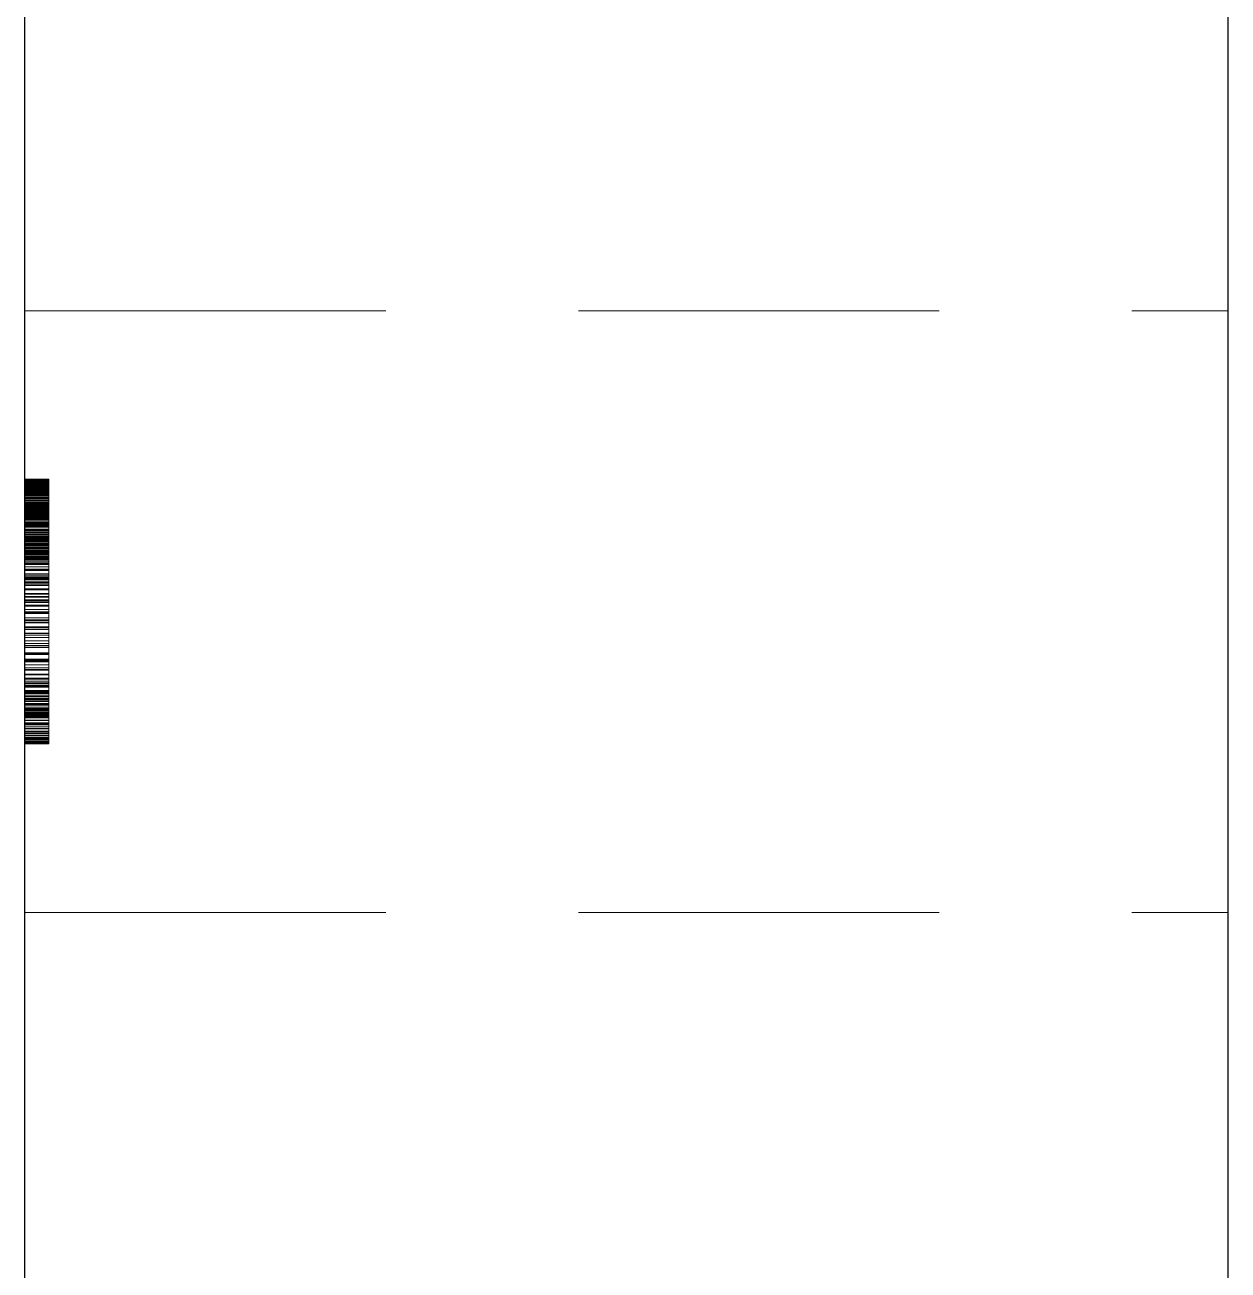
# Paper-space layout '01_三视图' of a CAD drawing. Header units: millimetres. Extents: x 8 to 451, y 8 to 289.
# Drawn here: x 53.92 to 58.93, y 230.73 to 235.9 of the extents above; entities that cross this region are included whole.
import ezdxf

# ---------------------------------------------------------------- set-up
doc = ezdxf.new("R2010")
doc.units = ezdxf.units.MM
doc.linetypes.add('WP_HIDDEN', pattern=[2.3, 1.5, -0.8])
doc.layers.add('HIDDEN', color=7, linetype='WP_HIDDEN', lineweight=13)
doc.layers.add('VISIBLE', color=7, linetype='CONTINUOUS', lineweight=25)

psp = doc.layouts.new('01_三视图')

# ---------------------------------------------------------------- linework, layer by layer
at = {"layer": 'HIDDEN'}
for points in [[(53.925, 232.2127), (53.925, 232.244), (53.925, 232.3365), (53.925, 232.4854), (53.925, 232.6833), (53.925, 232.9203), (53.925, 233.1845), (53.925, 233.4627), (53.925, 233.7408), (53.925, 234.005), (53.925, 234.2421), (53.925, 234.44), (53.925, 234.5889), (53.925, 234.6813), (53.925, 234.7127)], [(53.925, 234.7127), (58.925, 234.7127)], [(58.925, 232.2127), (58.925, 232.244), (58.925, 232.3365), (58.925, 232.4854), (58.925, 232.6833), (58.925, 232.9203), (58.925, 233.1845), (58.925, 233.4627), (58.925, 233.7408), (58.925, 234.005), (58.925, 234.2421), (58.925, 234.44), (58.925, 234.5889), (58.925, 234.6813), (58.925, 234.7127)], [(53.925, 234.0127), (53.925, 234.0117)], [(53.925, 234.0121), (53.925, 234.0127)], [(53.925, 234.0127), (53.925, 234.0124)], [(53.925, 234.0124), (53.925, 234.0127)], [(53.925, 234.0127), (54.025, 234.0127)], [(53.925, 234.0124), (53.925, 234.0114)], [(53.925, 234.0113), (53.925, 234.0124)], [(53.925, 234.0124), (54.025, 234.0124)], [(53.925, 234.0124), (54.025, 234.0124)], [(53.925, 234.0105), (53.925, 234.0121)], [(53.925, 234.0121), (54.025, 234.0121)], [(53.925, 234.0117), (53.925, 234.0087)], [(53.925, 234.0117), (54.025, 234.0117)], [(53.925, 234.0114), (53.925, 234.0099)], [(53.925, 234.0114), (54.025, 234.0114)], [(53.925, 234.0097), (53.925, 234.0113)], [(53.925, 234.0113), (54.025, 234.0113)], [(53.925, 234.0078), (53.925, 234.0105)], [(53.925, 234.0105), (54.025, 234.0105)], [(53.925, 234.0099), (53.925, 234.0077)], [(53.925, 234.0099), (54.025, 234.0099)], [(53.925, 234.0073), (53.925, 234.0097)], [(53.925, 234.0097), (54.025, 234.0097)], [(53.925, 234.0087), (53.925, 234.0038)], [(53.925, 234.0087), (54.025, 234.0087)], [(53.925, 234.0083), (53.925, 232.9311)], [(53.925, 233.1625), (53.925, 234.0083)], [(53.925, 234.0083), (54.025, 234.0083)], [(53.925, 234.004), (53.925, 234.0078)], [(53.925, 234.0078), (54.025, 234.0078)], [(53.925, 234.0077), (53.925, 234.0049)], [(53.925, 234.0077), (54.025, 234.0077)], [(53.925, 234.0043), (53.925, 234.0073)], [(53.925, 234.0073), (54.025, 234.0073)], [(53.925, 234.0049), (53.925, 234.0015)], [(53.925, 234.0049), (54.025, 234.0049)], [(53.925, 234.0006), (53.925, 234.0043)], [(53.925, 234.0043), (54.025, 234.0043)], [(53.925, 233.9991), (53.925, 234.004)], [(53.925, 234.004), (54.025, 234.004)], [(53.925, 234.0038), (53.925, 233.9969)], [(53.925, 234.0038), (54.025, 234.0038)], [(53.925, 234.0015), (53.925, 233.9974)], [(53.925, 234.0015), (54.025, 234.0015)], [(53.925, 233.9962), (53.925, 234.0006)], [(53.925, 234.0006), (54.025, 234.0006)], [(53.925, 233.9931), (53.925, 233.9991)], [(53.925, 233.9991), (54.025, 233.9991)], [(53.925, 233.9974), (53.925, 233.9928)], [(53.925, 233.9974), (54.025, 233.9974)], [(53.925, 233.9969), (53.925, 233.988)], [(53.925, 233.9969), (54.025, 233.9969)], [(53.925, 233.9912), (53.925, 233.9962)], [(53.925, 233.9962), (54.025, 233.9962)], [(54.025, 234.0127), (54.025, 234.0117)], [(54.025, 234.0121), (54.025, 234.0127)], [(54.025, 234.0124), (54.025, 234.0127)], [(54.025, 234.0127), (54.025, 234.0124)], [(54.025, 234.0113), (54.025, 234.0124)], [(54.025, 234.0124), (54.025, 234.0114)], [(54.025, 234.0105), (54.025, 234.0121)], [(54.025, 234.0117), (54.025, 234.0087)], [(54.025, 234.0114), (54.025, 234.0099)], [(54.025, 234.0097), (54.025, 234.0113)], [(54.025, 234.0078), (54.025, 234.0105)], [(54.025, 234.0099), (54.025, 234.0077)], [(54.025, 234.0073), (54.025, 234.0097)], [(54.025, 234.0087), (54.025, 234.0038)], [(54.025, 234.0083), (54.025, 232.9311)], [(54.025, 233.1625), (54.025, 234.0083)], [(54.025, 234.004), (54.025, 234.0078)], [(54.025, 234.0077), (54.025, 234.0049)], [(54.025, 234.0043), (54.025, 234.0073)], [(54.025, 234.0049), (54.025, 234.0015)], [(54.025, 234.0006), (54.025, 234.0043)], [(54.025, 233.9991), (54.025, 234.004)], [(54.025, 234.0038), (54.025, 233.9969)], [(54.025, 234.0015), (54.025, 233.9974)], [(54.025, 233.9962), (54.025, 234.0006)], [(54.025, 233.9931), (54.025, 233.9991)], [(54.025, 233.9974), (54.025, 233.9928)], [(54.025, 233.9969), (54.025, 233.988)], [(54.025, 233.9912), (54.025, 233.9962)], [(53.925, 233.986), (53.925, 233.9931)], [(53.925, 233.9931), (54.025, 233.9931)], [(53.925, 233.9928), (53.925, 233.9875)], [(53.925, 233.9928), (54.025, 233.9928)], [(53.925, 233.9855), (53.925, 233.9912)], [(53.925, 233.9912), (54.025, 233.9912)], [(53.925, 233.988), (53.925, 233.9771)], [(53.925, 233.988), (54.025, 233.988)], [(53.925, 233.9875), (53.925, 233.9815)], [(53.925, 233.9875), (54.025, 233.9875)], [(53.925, 233.9778), (53.925, 233.986)], [(53.925, 233.986), (54.025, 233.986)], [(53.925, 233.9791), (53.925, 233.9855)], [(53.925, 233.9855), (54.025, 233.9855)], [(53.925, 233.9815), (53.925, 233.975)], [(53.925, 233.9815), (54.025, 233.9815)], [(53.925, 233.9721), (53.925, 233.9791)], [(53.925, 233.9791), (54.025, 233.9791)], [(53.925, 233.9686), (53.925, 233.9778)], [(53.925, 233.9778), (54.025, 233.9778)], [(53.925, 233.9771), (53.925, 233.9643)], [(53.925, 233.9771), (54.025, 233.9771)], [(53.925, 233.975), (53.925, 233.9678)], [(53.925, 233.975), (54.025, 233.975)], [(53.925, 233.9643), (53.925, 233.9721)], [(53.925, 233.9721), (54.025, 233.9721)], [(53.925, 233.9584), (53.925, 233.9686)], [(53.925, 233.9686), (54.025, 233.9686)], [(53.925, 233.9678), (53.925, 233.9601)], [(53.925, 233.9678), (54.025, 233.9678)], [(53.925, 233.9643), (53.925, 233.9495)], [(53.925, 233.9559), (53.925, 233.9643)], [(53.925, 233.9643), (54.025, 233.9643)], [(53.925, 233.9643), (54.025, 233.9643)], [(53.925, 233.9601), (53.925, 233.9516)], [(53.925, 233.9601), (54.025, 233.9601)], [(53.925, 233.9473), (53.925, 233.9584)], [(53.925, 233.9584), (54.025, 233.9584)], [(53.925, 233.9469), (53.925, 233.9559)], [(53.925, 233.9559), (54.025, 233.9559)], [(53.925, 233.9516), (53.925, 233.9426)], [(53.925, 233.9516), (54.025, 233.9516)], [(53.925, 233.9495), (53.925, 233.9329)], [(53.925, 233.9495), (54.025, 233.9495)], [(53.925, 233.9352), (53.925, 233.9473)], [(53.925, 233.9473), (54.025, 233.9473)], [(53.925, 233.9371), (53.925, 233.9469)], [(53.925, 233.9469), (54.025, 233.9469)], [(53.925, 233.9426), (53.925, 233.933)], [(53.925, 233.9426), (54.025, 233.9426)], [(54.025, 233.986), (54.025, 233.9931)], [(54.025, 233.9928), (54.025, 233.9875)], [(54.025, 233.9855), (54.025, 233.9912)], [(54.025, 233.988), (54.025, 233.9771)], [(54.025, 233.9875), (54.025, 233.9815)], [(54.025, 233.9778), (54.025, 233.986)], [(54.025, 233.9791), (54.025, 233.9855)], [(54.025, 233.9815), (54.025, 233.975)], [(54.025, 233.9721), (54.025, 233.9791)], [(54.025, 233.9686), (54.025, 233.9778)], [(54.025, 233.9771), (54.025, 233.9643)], [(54.025, 233.975), (54.025, 233.9678)], [(54.025, 233.9643), (54.025, 233.9721)], [(54.025, 233.9584), (54.025, 233.9686)], [(54.025, 233.9678), (54.025, 233.9601)], [(54.025, 233.9643), (54.025, 233.9495)], [(54.025, 233.9559), (54.025, 233.9643)], [(54.025, 233.9601), (54.025, 233.9516)], [(54.025, 233.9473), (54.025, 233.9584)], [(54.025, 233.9469), (54.025, 233.9559)], [(54.025, 233.9516), (54.025, 233.9426)], [(54.025, 233.9495), (54.025, 233.9329)], [(54.025, 233.9352), (54.025, 233.9473)], [(54.025, 233.9371), (54.025, 233.9469)], [(54.025, 233.9426), (54.025, 233.933)], [(53.925, 233.9267), (53.925, 233.9371)], [(53.925, 233.9371), (54.025, 233.9371)], [(53.925, 233.9221), (53.925, 233.9352)], [(53.925, 233.9352), (54.025, 233.9352)], [(53.925, 233.933), (53.925, 233.9227)], [(53.925, 233.933), (54.025, 233.933)], [(53.925, 233.9329), (53.925, 233.9146)], [(53.925, 233.9329), (54.025, 233.9329)], [(53.925, 233.9158), (53.925, 233.9267)], [(53.925, 233.9267), (54.025, 233.9267)], [(53.925, 233.9227), (53.925, 233.9119)], [(53.925, 233.9227), (54.025, 233.9227)], [(53.925, 233.9081), (53.925, 233.9221)], [(53.925, 233.9221), (54.025, 233.9221)], [(53.925, 233.9046), (53.925, 233.9158)], [(53.925, 233.9158), (54.025, 233.9158)], [(53.925, 233.9146), (53.925, 233.8946)], [(53.925, 233.9146), (54.025, 233.9146)], [(53.925, 233.9119), (53.925, 233.9005)], [(53.925, 233.9119), (54.025, 233.9119)], [(53.925, 233.8931), (53.925, 233.9081)], [(53.925, 233.9081), (54.025, 233.9081)], [(53.925, 233.893), (53.925, 233.9046)], [(53.925, 233.9046), (54.025, 233.9046)], [(53.925, 233.9032), (53.925, 233.9024)], [(53.925, 233.9023), (53.925, 233.9032)], [(53.925, 233.9032), (54.025, 233.9032)], [(53.925, 233.9029), (53.925, 233.9032)], [(53.925, 233.9032), (53.925, 233.9029)], [(53.925, 233.902), (53.925, 233.9029)], [(53.925, 233.9029), (54.025, 233.9029)], [(53.925, 233.9029), (54.025, 233.9029)], [(53.925, 233.9029), (53.925, 233.9018)], [(53.925, 233.9024), (53.925, 233.8998)], [(53.925, 233.9024), (54.025, 233.9024)], [(53.925, 233.8996), (53.925, 233.9023)], [(53.925, 233.9023), (54.025, 233.9023)], [(53.925, 233.9005), (53.925, 233.902)], [(53.925, 233.902), (54.025, 233.902)], [(53.925, 233.9018), (54.025, 233.9018)], [(53.925, 233.9018), (53.925, 233.9001)], [(53.925, 233.9005), (53.925, 233.8886)], [(53.925, 233.9005), (54.025, 233.9005)], [(53.925, 233.8984), (53.925, 233.9005)], [(53.925, 233.9005), (54.025, 233.9005)], [(53.925, 233.9001), (54.025, 233.9001)], [(53.925, 233.9001), (53.925, 233.8977)], [(53.925, 233.8998), (53.925, 233.8956)], [(53.925, 233.8998), (54.025, 233.8998)], [(53.925, 233.8951), (53.925, 233.8996)], [(53.925, 233.8996), (54.025, 233.8996)], [(53.925, 233.8957), (53.925, 233.8984)], [(53.925, 233.8984), (54.025, 233.8984)], [(53.925, 233.8977), (54.025, 233.8977)], [(53.925, 233.8977), (53.925, 233.8947)], [(53.925, 233.8924), (53.925, 233.8957)], [(53.925, 233.8957), (54.025, 233.8957)], [(53.925, 233.8956), (53.925, 233.8897)], [(53.925, 233.8956), (54.025, 233.8956)], [(53.925, 233.8889), (53.925, 233.8951)], [(53.925, 233.8951), (54.025, 233.8951)], [(53.925, 233.8947), (54.025, 233.8947)], [(53.925, 233.8947), (53.925, 233.8909)], [(53.925, 233.8946), (53.925, 233.873)], [(53.925, 233.8946), (54.025, 233.8946)], [(53.925, 233.8771), (53.925, 233.8931)], [(53.925, 233.8931), (54.025, 233.8931)], [(53.925, 233.8812), (53.925, 233.893)], [(53.925, 233.893), (54.025, 233.893)], [(53.925, 233.8884), (53.925, 233.8924)], [(53.925, 233.8924), (54.025, 233.8924)], [(53.925, 233.8909), (54.025, 233.8909)], [(53.925, 233.8909), (53.925, 233.8865)], [(54.025, 233.9267), (54.025, 233.9371)], [(54.025, 233.9221), (54.025, 233.9352)], [(54.025, 233.933), (54.025, 233.9227)], [(54.025, 233.9329), (54.025, 233.9146)], [(54.025, 233.9158), (54.025, 233.9267)], [(54.025, 233.9227), (54.025, 233.9119)], [(54.025, 233.9081), (54.025, 233.9221)], [(54.025, 233.9046), (54.025, 233.9158)], [(54.025, 233.9146), (54.025, 233.8946)], [(54.025, 233.9119), (54.025, 233.9005)], [(54.025, 233.8931), (54.025, 233.9081)], [(54.025, 233.893), (54.025, 233.9046)], [(54.025, 233.9032), (54.025, 233.9024)], [(54.025, 233.9023), (54.025, 233.9032)], [(54.025, 233.9029), (54.025, 233.9032)], [(54.025, 233.9032), (54.025, 233.9029)], [(54.025, 233.902), (54.025, 233.9029)], [(54.025, 233.9029), (54.025, 233.9018)], [(54.025, 233.9024), (54.025, 233.8998)], [(54.025, 233.8996), (54.025, 233.9023)], [(54.025, 233.9005), (54.025, 233.902)], [(54.025, 233.9018), (54.025, 233.9001)], [(54.025, 233.9005), (54.025, 233.8886)], [(54.025, 233.8984), (54.025, 233.9005)], [(54.025, 233.9001), (54.025, 233.8977)], [(54.025, 233.8998), (54.025, 233.8956)], [(54.025, 233.8951), (54.025, 233.8996)], [(54.025, 233.8957), (54.025, 233.8984)], [(54.025, 233.8977), (54.025, 233.8947)], [(54.025, 233.8924), (54.025, 233.8957)], [(54.025, 233.8956), (54.025, 233.8897)], [(54.025, 233.8889), (54.025, 233.8951)], [(54.025, 233.8947), (54.025, 233.8909)], [(54.025, 233.8946), (54.025, 233.873)], [(54.025, 233.8771), (54.025, 233.8931)], [(54.025, 233.8812), (54.025, 233.893)], [(54.025, 233.8884), (54.025, 233.8924)], [(54.025, 233.8909), (54.025, 233.8865)], [(53.925, 233.8897), (53.925, 233.8821)], [(53.925, 233.8897), (54.025, 233.8897)], [(53.925, 233.8808), (53.925, 233.8889)], [(53.925, 233.8889), (54.025, 233.8889)], [(53.925, 233.8886), (53.925, 233.8761)], [(53.925, 233.8886), (54.025, 233.8886)], [(53.925, 233.8839), (53.925, 233.8884)], [(53.925, 233.8884), (54.025, 233.8884)], [(53.925, 233.8865), (54.025, 233.8865)], [(53.925, 233.8865), (53.925, 233.8813)], [(53.925, 233.8788), (53.925, 233.8839)], [(53.925, 233.8839), (54.025, 233.8839)], [(53.925, 233.8821), (53.925, 233.8728)], [(53.925, 233.8821), (54.025, 233.8821)], [(53.925, 233.8813), (54.025, 233.8813)], [(53.925, 233.8813), (53.925, 233.8755)], [(53.925, 233.869), (53.925, 233.8812)], [(53.925, 233.8812), (54.025, 233.8812)], [(53.925, 233.871), (53.925, 233.8808)], [(53.925, 233.8808), (54.025, 233.8808)], [(53.925, 233.8731), (53.925, 233.8788)], [(53.925, 233.8788), (54.025, 233.8788)], [(53.925, 233.8602), (53.925, 233.8771)], [(53.925, 233.8771), (54.025, 233.8771)], [(53.925, 233.8761), (53.925, 233.863)], [(53.925, 233.8761), (54.025, 233.8761)], [(53.925, 233.8755), (54.025, 233.8755)], [(53.925, 233.8755), (53.925, 233.869)], [(53.925, 233.8667), (53.925, 233.8731)], [(53.925, 233.8731), (54.025, 233.8731)], [(53.925, 233.873), (53.925, 233.8497)], [(53.925, 233.873), (54.025, 233.873)], [(53.925, 233.8728), (53.925, 233.8619)], [(53.925, 233.8728), (54.025, 233.8728)], [(53.925, 233.8593), (53.925, 233.871)], [(53.925, 233.871), (54.025, 233.871)], [(53.925, 233.8565), (53.925, 233.869)], [(53.925, 233.869), (54.025, 233.869)], [(53.925, 233.869), (54.025, 233.869)], [(53.925, 233.869), (53.925, 233.8619)], [(53.925, 233.8598), (53.925, 233.8667)], [(53.925, 233.8667), (54.025, 233.8667)], [(53.925, 233.863), (53.925, 233.8493)], [(53.925, 233.863), (54.025, 233.863)], [(53.925, 233.8619), (53.925, 233.8492)], [(53.925, 233.8619), (54.025, 233.8619)], [(53.925, 233.8619), (54.025, 233.8619)], [(53.925, 233.8619), (53.925, 233.854)], [(53.925, 233.8424), (53.925, 233.8602)], [(53.925, 233.8602), (54.025, 233.8602)], [(53.925, 233.8523), (53.925, 233.8598)], [(53.925, 233.8598), (54.025, 233.8598)], [(53.925, 233.8459), (53.925, 233.8593)], [(53.925, 233.8593), (54.025, 233.8593)], [(53.925, 233.8436), (53.925, 233.8565)], [(53.925, 233.8565), (54.025, 233.8565)], [(53.925, 233.854), (54.025, 233.854)], [(53.925, 233.854), (53.925, 233.8455)], [(53.925, 233.8441), (53.925, 233.8523)], [(53.925, 233.8523), (54.025, 233.8523)], [(53.925, 233.8497), (53.925, 233.8247)], [(53.925, 233.8497), (54.025, 233.8497)], [(53.925, 233.8493), (53.925, 233.8351)], [(53.925, 233.8493), (54.025, 233.8493)], [(53.925, 233.8492), (53.925, 233.8353)], [(53.925, 233.8492), (54.025, 233.8492)], [(53.925, 233.8309), (53.925, 233.8459)], [(53.925, 233.8459), (54.025, 233.8459)], [(53.925, 233.8455), (54.025, 233.8455)], [(53.925, 233.8455), (53.925, 233.8363)], [(53.925, 233.826), (53.925, 233.8441)], [(53.925, 233.8441), (54.025, 233.8441)], [(53.925, 233.8305), (53.925, 233.8436)], [(53.925, 233.8436), (54.025, 233.8436)], [(53.925, 233.8238), (53.925, 233.8424)], [(53.925, 233.8424), (54.025, 233.8424)], [(54.025, 233.8897), (54.025, 233.8821)], [(54.025, 233.8808), (54.025, 233.8889)], [(54.025, 233.8886), (54.025, 233.8761)], [(54.025, 233.8839), (54.025, 233.8884)], [(54.025, 233.8865), (54.025, 233.8813)], [(54.025, 233.8788), (54.025, 233.8839)], [(54.025, 233.8821), (54.025, 233.8728)], [(54.025, 233.8813), (54.025, 233.8755)], [(54.025, 233.869), (54.025, 233.8812)], [(54.025, 233.871), (54.025, 233.8808)], [(54.025, 233.8731), (54.025, 233.8788)], [(54.025, 233.8602), (54.025, 233.8771)], [(54.025, 233.8761), (54.025, 233.863)], [(54.025, 233.8755), (54.025, 233.869)], [(54.025, 233.8667), (54.025, 233.8731)], [(54.025, 233.873), (54.025, 233.8497)], [(54.025, 233.8728), (54.025, 233.8619)], [(54.025, 233.8593), (54.025, 233.871)], [(54.025, 233.8565), (54.025, 233.869)], [(54.025, 233.869), (54.025, 233.8619)], [(54.025, 233.8598), (54.025, 233.8667)], [(54.025, 233.863), (54.025, 233.8493)], [(54.025, 233.8619), (54.025, 233.8492)], [(54.025, 233.8619), (54.025, 233.854)], [(54.025, 233.8424), (54.025, 233.8602)], [(54.025, 233.8523), (54.025, 233.8598)], [(54.025, 233.8459), (54.025, 233.8593)], [(54.025, 233.8436), (54.025, 233.8565)], [(54.025, 233.854), (54.025, 233.8455)], [(54.025, 233.8441), (54.025, 233.8523)], [(54.025, 233.8497), (54.025, 233.8247)], [(54.025, 233.8493), (54.025, 233.8351)], [(54.025, 233.8492), (54.025, 233.8353)], [(54.025, 233.8309), (54.025, 233.8459)], [(54.025, 233.8455), (54.025, 233.8363)], [(54.025, 233.826), (54.025, 233.8441)], [(54.025, 233.8305), (54.025, 233.8436)], [(54.025, 233.8238), (54.025, 233.8424)], [(53.925, 233.8363), (54.025, 233.8363)], [(53.925, 233.8363), (53.925, 233.8264)], [(53.925, 233.8353), (53.925, 233.8207)], [(53.925, 233.8353), (54.025, 233.8353)], [(53.925, 233.8351), (53.925, 233.8204)], [(53.925, 233.8351), (54.025, 233.8351)], [(53.925, 233.8145), (53.925, 233.8309)], [(53.925, 233.8309), (54.025, 233.8309)], [(53.925, 233.817), (53.925, 233.8305)], [(53.925, 233.8305), (54.025, 233.8305)], [(53.925, 233.8264), (54.025, 233.8264)], [(53.925, 233.8264), (53.925, 233.8158)], [(53.925, 233.8131), (53.925, 233.826)], [(53.925, 233.826), (54.025, 233.826)], [(53.925, 233.8247), (53.925, 233.7981)], [(53.925, 233.8247), (54.025, 233.8247)], [(53.925, 233.8042), (53.925, 233.8238)], [(53.925, 233.8238), (54.025, 233.8238)], [(53.925, 233.8207), (53.925, 233.8052)], [(53.925, 233.8207), (54.025, 233.8207)], [(53.925, 233.8204), (53.925, 233.805)], [(53.925, 233.8204), (54.025, 233.8204)], [(53.925, 233.8032), (53.925, 233.817)], [(53.925, 233.817), (54.025, 233.817)], [(53.925, 233.8158), (54.025, 233.8158)], [(53.925, 233.8158), (53.925, 233.8041)], [(53.925, 233.7967), (53.925, 233.8145)], [(53.925, 233.8145), (54.025, 233.8145)], [(53.925, 233.7988), (53.925, 233.8131)], [(53.925, 233.8131), (54.025, 233.8131)], [(53.925, 233.8052), (53.925, 233.789)], [(53.925, 233.8052), (54.025, 233.8052)], [(53.925, 233.805), (53.925, 233.7891)], [(53.925, 233.805), (54.025, 233.805)], [(53.925, 233.7837), (53.925, 233.8042)], [(53.925, 233.8042), (54.025, 233.8042)], [(53.925, 233.8041), (54.025, 233.8041)], [(53.925, 233.8041), (53.925, 233.7911)], [(53.925, 233.7891), (53.925, 233.8032)], [(53.925, 233.8032), (54.025, 233.8032)], [(53.925, 233.7833), (53.925, 233.7988)], [(53.925, 233.7988), (54.025, 233.7988)], [(53.925, 233.7981), (53.925, 233.7698)], [(53.925, 233.7981), (54.025, 233.7981)], [(53.925, 233.7776), (53.925, 233.7967)], [(53.925, 233.7967), (54.025, 233.7967)], [(53.925, 233.7911), (54.025, 233.7911)], [(53.925, 233.7911), (53.925, 233.7767)], [(53.925, 233.7891), (53.925, 233.7727)], [(53.925, 233.7746), (53.925, 233.7891)], [(53.925, 233.7891), (54.025, 233.7891)], [(53.925, 233.7891), (54.025, 233.7891)], [(53.925, 233.789), (53.925, 233.7721)], [(53.925, 233.789), (54.025, 233.789)], [(54.025, 233.8363), (54.025, 233.8264)], [(54.025, 233.8353), (54.025, 233.8207)], [(54.025, 233.8351), (54.025, 233.8204)], [(54.025, 233.8145), (54.025, 233.8309)], [(54.025, 233.817), (54.025, 233.8305)], [(54.025, 233.8264), (54.025, 233.8158)], [(54.025, 233.8131), (54.025, 233.826)], [(54.025, 233.8247), (54.025, 233.7981)], [(54.025, 233.8042), (54.025, 233.8238)], [(54.025, 233.8207), (54.025, 233.8052)], [(54.025, 233.8204), (54.025, 233.805)], [(54.025, 233.8032), (54.025, 233.817)], [(54.025, 233.8158), (54.025, 233.8041)], [(54.025, 233.7967), (54.025, 233.8145)], [(54.025, 233.7988), (54.025, 233.8131)], [(54.025, 233.8052), (54.025, 233.789)], [(54.025, 233.805), (54.025, 233.7891)], [(54.025, 233.7837), (54.025, 233.8042)], [(54.025, 233.8041), (54.025, 233.7911)], [(54.025, 233.7891), (54.025, 233.8032)], [(54.025, 233.7833), (54.025, 233.7988)], [(54.025, 233.7981), (54.025, 233.7698)], [(54.025, 233.7776), (54.025, 233.7967)], [(54.025, 233.7911), (54.025, 233.7767)], [(54.025, 233.7746), (54.025, 233.7891)], [(54.025, 233.7891), (54.025, 233.7727)], [(54.025, 233.789), (54.025, 233.7721)], [(53.925, 233.7624), (53.925, 233.7837)], [(53.925, 233.7837), (54.025, 233.7837)], [(53.925, 233.7664), (53.925, 233.7833)], [(53.925, 233.7833), (54.025, 233.7833)], [(53.925, 233.757), (53.925, 233.7776)], [(53.925, 233.7776), (53.925, 232.9311)], [(53.925, 233.7776), (54.025, 233.7776)], [(53.925, 233.7767), (54.025, 233.7767)], [(53.925, 233.7767), (53.925, 233.7609)], [(53.925, 233.7598), (53.925, 233.7746)], [(53.925, 233.7746), (54.025, 233.7746)], [(53.925, 233.7727), (53.925, 233.7556)], [(53.925, 233.7727), (54.025, 233.7727)], [(53.925, 233.7721), (53.925, 233.7543)], [(53.925, 233.7721), (54.025, 233.7721)], [(53.925, 233.7698), (53.925, 233.7396)], [(53.925, 233.7698), (54.025, 233.7698)], [(53.925, 233.7482), (53.925, 233.7664)], [(53.925, 233.7664), (54.025, 233.7664)], [(53.925, 233.7401), (53.925, 233.7624)], [(53.925, 233.7624), (54.025, 233.7624)], [(53.925, 233.7609), (54.025, 233.7609)], [(53.925, 233.7609), (53.925, 233.7437)], [(53.925, 233.7448), (53.925, 233.7598)], [(53.925, 233.7598), (54.025, 233.7598)], [(53.925, 233.7351), (53.925, 233.757)], [(53.925, 233.757), (54.025, 233.757)], [(53.925, 233.7556), (53.925, 233.738)], [(53.925, 233.7556), (54.025, 233.7556)], [(53.925, 233.7543), (53.925, 233.7358)], [(53.925, 233.7543), (54.025, 233.7543)], [(53.925, 233.7287), (53.925, 233.7482)], [(53.925, 233.7482), (54.025, 233.7482)], [(53.925, 233.7294), (53.925, 233.7448)], [(53.925, 233.7448), (54.025, 233.7448)], [(53.925, 233.7437), (54.025, 233.7437)], [(53.925, 233.7437), (53.925, 233.7251)], [(53.925, 233.7169), (53.925, 233.7401)], [(53.925, 233.7401), (54.025, 233.7401)], [(53.925, 233.7396), (53.925, 233.7069)], [(53.925, 233.7396), (54.025, 233.7396)], [(53.925, 233.738), (53.925, 233.7199)], [(53.925, 233.738), (54.025, 233.738)], [(53.925, 233.7358), (53.925, 233.7166)], [(53.925, 233.7358), (54.025, 233.7358)], [(53.925, 233.7118), (53.925, 233.7351)], [(53.925, 233.7351), (54.025, 233.7351)], [(54.025, 233.7624), (54.025, 233.7837)], [(54.025, 233.7664), (54.025, 233.7833)], [(54.025, 233.757), (54.025, 233.7776)], [(54.025, 232.9311), (54.025, 233.7776)], [(54.025, 233.7767), (54.025, 233.7609)], [(54.025, 233.7598), (54.025, 233.7746)], [(54.025, 233.7727), (54.025, 233.7556)], [(54.025, 233.7721), (54.025, 233.7543)], [(54.025, 233.7698), (54.025, 233.7396)], [(54.025, 233.7482), (54.025, 233.7664)], [(54.025, 233.7401), (54.025, 233.7624)], [(54.025, 233.7609), (54.025, 233.7437)], [(54.025, 233.7448), (54.025, 233.7598)], [(54.025, 233.7351), (54.025, 233.757)], [(54.025, 233.7556), (54.025, 233.738)], [(54.025, 233.7543), (54.025, 233.7358)], [(54.025, 233.7287), (54.025, 233.7482)], [(54.025, 233.7294), (54.025, 233.7448)], [(54.025, 233.7437), (54.025, 233.7251)], [(54.025, 233.7169), (54.025, 233.7401)], [(54.025, 233.7396), (54.025, 233.7069)], [(54.025, 233.738), (54.025, 233.7199)], [(54.025, 233.7358), (54.025, 233.7166)], [(54.025, 233.7118), (54.025, 233.7351)], [(53.925, 233.7136), (53.925, 233.7294)], [(53.925, 233.7294), (54.025, 233.7294)], [(53.925, 233.708), (53.925, 233.7287)], [(53.925, 233.7287), (54.025, 233.7287)], [(53.925, 233.7251), (54.025, 233.7251)], [(53.925, 233.7251), (53.925, 233.7051)], [(53.925, 233.7199), (53.925, 233.7011)], [(53.925, 233.7199), (54.025, 233.7199)], [(53.925, 233.6923), (53.925, 233.7169)], [(53.925, 233.7169), (54.025, 233.7169)], [(53.925, 233.7166), (53.925, 233.6977)], [(53.925, 233.7166), (54.025, 233.7166)], [(53.925, 233.6975), (53.925, 233.7136)], [(53.925, 233.7136), (54.025, 233.7136)], [(53.925, 233.6872), (53.925, 233.7118)], [(53.925, 233.7118), (54.025, 233.7118)], [(53.925, 233.6859), (53.925, 233.708)], [(53.925, 233.708), (54.025, 233.708)], [(53.925, 233.7069), (53.925, 233.672)], [(53.925, 233.7069), (54.025, 233.7069)], [(53.925, 233.7051), (54.025, 233.7051)], [(53.925, 233.7051), (53.925, 233.6837)], [(53.925, 233.7011), (53.925, 233.6872)], [(53.925, 233.7011), (54.025, 233.7011)], [(53.925, 233.6977), (53.925, 233.6785)], [(53.925, 233.6977), (54.025, 233.6977)], [(53.925, 233.6814), (53.925, 233.6975)], [(53.925, 233.6975), (54.025, 233.6975)], [(53.925, 233.6656), (53.925, 233.6923)], [(53.925, 233.6923), (54.025, 233.6923)], [(53.925, 233.6872), (54.025, 233.6872)], [(53.925, 233.6625), (53.925, 233.6859)], [(53.925, 233.6859), (54.025, 233.6859)], [(53.925, 233.6837), (54.025, 233.6837)], [(53.925, 233.6837), (53.925, 233.6609)], [(54.025, 233.7136), (54.025, 233.7294)], [(54.025, 233.708), (54.025, 233.7287)], [(54.025, 233.7251), (54.025, 233.7051)], [(54.025, 233.7199), (54.025, 233.7011)], [(54.025, 233.6923), (54.025, 233.7169)], [(54.025, 233.7166), (54.025, 233.6977)], [(54.025, 233.6975), (54.025, 233.7136)], [(54.025, 233.6872), (54.025, 233.7118)], [(54.025, 233.6859), (54.025, 233.708)], [(54.025, 233.7069), (54.025, 233.672)], [(54.025, 233.7051), (54.025, 233.6837)], [(54.025, 233.7011), (54.025, 233.6872)], [(54.025, 233.6977), (54.025, 233.6785)], [(54.025, 233.6814), (54.025, 233.6975)], [(54.025, 233.6656), (54.025, 233.6923)], [(54.025, 233.6625), (54.025, 233.6859)], [(54.025, 233.6837), (54.025, 233.6609)], [(53.925, 233.6654), (53.925, 233.6814)], [(53.925, 233.6814), (54.025, 233.6814)], [(53.925, 233.6785), (53.925, 233.6591)], [(53.925, 233.6785), (54.025, 233.6785)], [(53.925, 233.672), (53.925, 233.6347)], [(53.925, 233.672), (54.025, 233.672)], [(53.925, 233.6369), (53.925, 233.6656)], [(53.925, 233.6656), (54.025, 233.6656)], [(53.925, 233.6495), (53.925, 233.6654)], [(53.925, 233.6654), (54.025, 233.6654)], [(53.925, 233.6378), (53.925, 233.6625)], [(53.925, 233.6625), (54.025, 233.6625)], [(53.925, 233.6609), (54.025, 233.6609)], [(53.925, 233.6609), (53.925, 233.6367)], [(53.925, 233.6591), (53.925, 233.6393)], [(53.925, 233.6591), (54.025, 233.6591)], [(53.925, 233.6337), (53.925, 233.6495)], [(53.925, 233.6495), (54.025, 233.6495)], [(53.925, 233.6393), (53.925, 233.6193)], [(53.925, 233.6393), (54.025, 233.6393)], [(53.925, 233.6118), (53.925, 233.6378)], [(53.925, 233.6378), (54.025, 233.6378)], [(53.925, 233.6061), (53.925, 233.6369)], [(53.925, 233.6369), (54.025, 233.6369)], [(53.925, 233.6367), (54.025, 233.6367)], [(53.925, 233.6367), (53.925, 233.6111)], [(53.925, 233.6347), (53.925, 233.5951)], [(53.925, 233.6347), (54.025, 233.6347)], [(53.925, 233.6179), (53.925, 233.6337)], [(53.925, 233.6337), (54.025, 233.6337)], [(54.025, 233.6654), (54.025, 233.6814)], [(54.025, 233.6785), (54.025, 233.6591)], [(54.025, 233.672), (54.025, 233.6347)], [(54.025, 233.6369), (54.025, 233.6656)], [(54.025, 233.6495), (54.025, 233.6654)], [(54.025, 233.6378), (54.025, 233.6625)], [(54.025, 233.6609), (54.025, 233.6367)], [(54.025, 233.6591), (54.025, 233.6393)], [(54.025, 233.6337), (54.025, 233.6495)], [(54.025, 233.6393), (54.025, 233.6193)], [(54.025, 233.6118), (54.025, 233.6378)], [(54.025, 233.6061), (54.025, 233.6369)], [(54.025, 233.6367), (54.025, 233.6111)], [(54.025, 233.6347), (54.025, 233.5951)], [(54.025, 233.6179), (54.025, 233.6337)], [(53.925, 233.6193), (53.925, 233.599)], [(53.925, 233.6193), (54.025, 233.6193)], [(53.925, 233.6022), (53.925, 233.6179)], [(53.925, 233.6179), (54.025, 233.6179)], [(53.925, 233.5845), (53.925, 233.6118)], [(53.925, 233.6118), (54.025, 233.6118)], [(53.925, 233.6111), (54.025, 233.6111)], [(53.925, 233.6111), (53.925, 233.5842)], [(53.925, 233.5732), (53.925, 233.6061)], [(53.925, 233.6061), (54.025, 233.6061)], [(53.925, 233.5865), (53.925, 233.6022)], [(53.925, 233.6022), (54.025, 233.6022)], [(53.925, 233.599), (53.925, 233.5784)], [(53.925, 233.599), (54.025, 233.599)], [(53.925, 233.5951), (53.925, 233.5532)], [(53.925, 233.5951), (54.025, 233.5951)], [(53.925, 233.5708), (53.925, 233.5865)], [(53.925, 233.5865), (54.025, 233.5865)], [(53.925, 233.5559), (53.925, 233.5845)], [(53.925, 233.5845), (54.025, 233.5845)], [(53.925, 233.5842), (54.025, 233.5842)], [(53.925, 233.5842), (53.925, 233.526)], [(54.025, 233.6193), (54.025, 233.599)], [(54.025, 233.6022), (54.025, 233.6179)], [(54.025, 233.5845), (54.025, 233.6118)], [(54.025, 233.6111), (54.025, 233.5842)], [(54.025, 233.5732), (54.025, 233.6061)], [(54.025, 233.5865), (54.025, 233.6022)], [(54.025, 233.599), (54.025, 233.5784)], [(54.025, 233.5951), (54.025, 233.5532)], [(54.025, 233.5708), (54.025, 233.5865)], [(54.025, 233.5559), (54.025, 233.5845)], [(54.025, 233.5842), (54.025, 233.526)], [(53.925, 233.5784), (53.925, 233.5575)], [(53.925, 233.5784), (54.025, 233.5784)], [(53.925, 233.5383), (53.925, 233.5732)], [(53.925, 233.5732), (54.025, 233.5732)], [(53.925, 233.5549), (53.925, 233.5708)], [(53.925, 233.5708), (54.025, 233.5708)], [(53.925, 233.5575), (53.925, 233.5355)], [(53.925, 233.5575), (54.025, 233.5575)], [(53.925, 233.526), (53.925, 233.5559)], [(53.925, 233.5559), (54.025, 233.5559)], [(53.925, 233.5387), (53.925, 233.5549)], [(53.925, 233.5549), (54.025, 233.5549)], [(53.925, 233.5532), (53.925, 233.5089)], [(53.925, 233.5532), (54.025, 233.5532)], [(53.925, 233.5224), (53.925, 233.5387)], [(53.925, 233.5387), (54.025, 233.5387)], [(53.925, 233.5013), (53.925, 233.5383)], [(53.925, 233.5383), (54.025, 233.5383)], [(53.925, 233.5355), (53.925, 233.5117)], [(53.925, 233.5355), (54.025, 233.5355)], [(54.025, 233.5784), (54.025, 233.5575)], [(54.025, 233.5383), (54.025, 233.5732)], [(54.025, 233.5549), (54.025, 233.5708)], [(54.025, 233.5575), (54.025, 233.5355)], [(54.025, 233.526), (54.025, 233.5559)], [(54.025, 233.5387), (54.025, 233.5549)], [(54.025, 233.5532), (54.025, 233.5089)], [(54.025, 233.5224), (54.025, 233.5387)], [(54.025, 233.5013), (54.025, 233.5383)], [(54.025, 233.5355), (54.025, 233.5117)], [(53.925, 233.4623), (53.925, 233.526)], [(53.925, 233.526), (54.025, 233.526)], [(53.925, 233.5058), (53.925, 233.5224)], [(53.925, 233.5224), (54.025, 233.5224)], [(53.925, 233.5117), (53.925, 233.486)], [(53.925, 233.5117), (54.025, 233.5117)], [(53.925, 233.5089), (53.925, 233.4623)], [(53.925, 233.5089), (54.025, 233.5089)], [(53.925, 233.4891), (53.925, 233.5058)], [(53.925, 233.5058), (54.025, 233.5058)], [(53.925, 233.4623), (53.925, 233.5013)], [(53.925, 233.5013), (54.025, 233.5013)], [(53.925, 233.4721), (53.925, 233.4891)], [(53.925, 233.4891), (54.025, 233.4891)], [(53.925, 233.486), (53.925, 233.4584)], [(53.925, 233.486), (54.025, 233.486)], [(54.025, 233.4623), (54.025, 233.526)], [(54.025, 233.5058), (54.025, 233.5224)], [(54.025, 233.5117), (54.025, 233.486)], [(54.025, 233.5089), (54.025, 233.4623)], [(54.025, 233.4891), (54.025, 233.5058)], [(54.025, 233.4623), (54.025, 233.5013)], [(54.025, 233.4721), (54.025, 233.4891)], [(54.025, 233.486), (54.025, 233.4584)], [(53.925, 233.455), (53.925, 233.4721)], [(53.925, 233.4721), (54.025, 233.4721)], [(53.925, 233.4161), (53.925, 233.4623)], [(53.925, 233.4623), (53.925, 233.425)], [(53.925, 233.4623), (54.025, 233.4623)], [(53.925, 233.3988), (53.925, 233.4623)], [(53.925, 233.4623), (53.925, 233.3989)], [(53.925, 233.4584), (53.925, 233.4289)], [(53.925, 233.4584), (54.025, 233.4584)], [(53.925, 233.4369), (53.925, 233.455)], [(53.925, 233.455), (54.025, 233.455)], [(53.925, 233.4172), (53.925, 233.4369)], [(53.925, 233.4369), (54.025, 233.4369)], [(53.925, 233.4289), (53.925, 233.3976)], [(53.925, 233.4289), (54.025, 233.4289)], [(53.925, 233.425), (53.925, 233.3891)], [(53.925, 233.425), (54.025, 233.425)], [(54.025, 233.455), (54.025, 233.4721)], [(54.025, 233.4623), (54.025, 233.425)], [(54.025, 233.4161), (54.025, 233.4623)], [(54.025, 233.3988), (54.025, 233.4623)], [(54.025, 233.4623), (54.025, 233.3989)], [(54.025, 233.4584), (54.025, 233.4289)], [(54.025, 233.4369), (54.025, 233.455)], [(54.025, 233.4172), (54.025, 233.4369)], [(54.025, 233.4289), (54.025, 233.3976)], [(54.025, 233.425), (54.025, 233.3891)], [(53.925, 233.3959), (53.925, 233.4172)], [(53.925, 233.4172), (54.025, 233.4172)], [(53.925, 233.3721), (53.925, 233.4161)], [(53.925, 233.4161), (54.025, 233.4161)], [(53.925, 233.3989), (54.025, 233.3989)], [(53.925, 233.3989), (53.925, 233.3411)], [(53.925, 233.3408), (53.925, 233.3988)], [(53.925, 233.3988), (54.025, 233.3988)], [(53.925, 233.3976), (53.925, 233.3644)], [(53.925, 233.3976), (54.025, 233.3976)], [(53.925, 233.373), (53.925, 233.3959)], [(53.925, 233.3959), (54.025, 233.3959)], [(53.925, 233.3891), (53.925, 233.3545)], [(53.925, 233.3891), (54.025, 233.3891)], [(53.925, 233.3224), (53.925, 233.373)], [(53.925, 233.373), (54.025, 233.373)], [(54.025, 233.3959), (54.025, 233.4172)], [(54.025, 233.3721), (54.025, 233.4161)], [(54.025, 233.3989), (54.025, 233.3411)], [(54.025, 233.3408), (54.025, 233.3988)], [(54.025, 233.3976), (54.025, 233.3644)], [(54.025, 233.373), (54.025, 233.3959)], [(54.025, 233.3891), (54.025, 233.3545)], [(54.025, 233.3224), (54.025, 233.373)], [(53.925, 233.3304), (53.925, 233.3721)], [(53.925, 233.3721), (54.025, 233.3721)], [(53.925, 233.3644), (53.925, 233.3293)], [(53.925, 233.3644), (54.025, 233.3644)], [(53.925, 233.3545), (53.925, 233.3211)], [(53.925, 233.3545), (54.025, 233.3545)], [(53.925, 233.3411), (54.025, 233.3411)], [(53.925, 233.3411), (53.925, 233.3142)], [(53.925, 233.3139), (53.925, 233.3408)], [(53.925, 233.3408), (54.025, 233.3408)], [(53.925, 233.291), (53.925, 233.3304)], [(53.925, 233.3304), (54.025, 233.3304)], [(53.925, 233.3293), (53.925, 233.2844)], [(53.925, 233.2654), (53.925, 233.3224)], [(53.925, 233.3224), (54.025, 233.3224)], [(53.925, 233.3211), (53.925, 233.2892)], [(53.925, 233.3211), (54.025, 233.3211)], [(54.025, 233.3304), (54.025, 233.3721)], [(54.025, 233.3644), (54.025, 233.3293)], [(54.025, 233.3545), (54.025, 233.3211)], [(54.025, 233.3411), (54.025, 233.3142)], [(54.025, 233.3139), (54.025, 233.3408)], [(54.025, 233.291), (54.025, 233.3304)], [(54.025, 233.3293), (54.025, 233.2844)], [(54.025, 233.2654), (54.025, 233.3224)], [(54.025, 233.3211), (54.025, 233.2892)], [(53.925, 233.3142), (54.025, 233.3142)], [(53.925, 233.3142), (53.925, 233.2887)], [(53.925, 233.2883), (53.925, 233.3139)], [(53.925, 233.3139), (54.025, 233.3139)], [(53.925, 233.2539), (53.925, 233.291)], [(53.925, 233.291), (54.025, 233.291)], [(53.925, 233.2892), (53.925, 233.2585)], [(53.925, 233.2892), (54.025, 233.2892)], [(53.925, 233.2887), (54.025, 233.2887)], [(53.925, 233.2887), (53.925, 233.2646)], [(53.925, 233.2642), (53.925, 233.2883)], [(53.925, 233.2883), (54.025, 233.2883)], [(53.925, 233.2844), (53.925, 233.263)], [(53.925, 233.2844), (54.025, 233.2844)], [(54.025, 233.3142), (54.025, 233.2887)], [(54.025, 233.2883), (54.025, 233.3139)], [(54.025, 233.2539), (54.025, 233.291)], [(54.025, 233.2892), (54.025, 233.2585)], [(54.025, 233.2887), (54.025, 233.2646)], [(54.025, 233.2642), (54.025, 233.2883)], [(54.025, 233.2844), (54.025, 233.263)], [(53.925, 233.2194), (53.925, 233.2654)], [(53.925, 233.2646), (54.025, 233.2646)], [(53.925, 233.2646), (53.925, 233.2419)], [(53.925, 233.2414), (53.925, 233.2642)], [(53.925, 233.2642), (54.025, 233.2642)], [(53.925, 233.263), (53.925, 233.2422)], [(53.925, 233.263), (54.025, 233.263)], [(53.925, 233.2585), (53.925, 233.2291)], [(53.925, 233.2585), (54.025, 233.2585)], [(53.925, 233.2191), (53.925, 233.2539)], [(53.925, 233.2539), (54.025, 233.2539)], [(53.925, 233.2422), (53.925, 233.2222)], [(53.925, 233.2422), (54.025, 233.2422)], [(53.925, 233.2419), (54.025, 233.2419)], [(53.925, 233.2419), (53.925, 233.2205)], [(53.925, 233.22), (53.925, 233.2414)], [(53.925, 233.2414), (54.025, 233.2414)], [(53.925, 233.2291), (53.925, 233.2011)], [(53.925, 233.2291), (54.025, 233.2291)], [(53.925, 233.2222), (53.925, 233.2028)], [(53.925, 233.2222), (54.025, 233.2222)], [(53.925, 233.2205), (54.025, 233.2205)], [(53.925, 233.2205), (53.925, 233.2005)], [(53.925, 233.2001), (53.925, 233.22)], [(53.925, 233.22), (54.025, 233.22)], [(53.925, 233.1815), (53.925, 233.2194)], [(53.925, 233.2194), (54.025, 233.2194)], [(53.925, 233.1865), (53.925, 233.2191)], [(53.925, 233.2191), (54.025, 233.2191)], [(54.025, 233.2194), (54.025, 233.2654)], [(54.025, 233.2646), (54.025, 233.2419)], [(54.025, 233.2414), (54.025, 233.2642)], [(54.025, 233.263), (54.025, 233.2422)], [(54.025, 233.2585), (54.025, 233.2291)], [(54.025, 233.2191), (54.025, 233.2539)], [(54.025, 233.2422), (54.025, 233.2222)], [(54.025, 233.2419), (54.025, 233.2205)], [(54.025, 233.22), (54.025, 233.2414)], [(54.025, 233.2291), (54.025, 233.2011)], [(54.025, 233.2222), (54.025, 233.2028)], [(54.025, 233.2205), (54.025, 233.2005)], [(54.025, 233.2001), (54.025, 233.22)], [(54.025, 233.1815), (54.025, 233.2194)], [(54.025, 233.1865), (54.025, 233.2191)], [(53.925, 233.2028), (53.925, 233.1842)], [(53.925, 233.2028), (54.025, 233.2028)], [(53.925, 233.2011), (53.925, 233.1744)], [(53.925, 233.2011), (54.025, 233.2011)], [(53.925, 233.2005), (54.025, 233.2005)], [(53.925, 233.2005), (53.925, 233.1819)], [(53.925, 233.1815), (53.925, 233.2001)], [(53.925, 233.2001), (54.025, 233.2001)], [(53.925, 233.1563), (53.925, 233.1865)], [(53.925, 233.1865), (54.025, 233.1865)], [(53.925, 233.1842), (53.925, 233.1662)], [(53.925, 233.1842), (54.025, 233.1842)], [(53.925, 233.1819), (54.025, 233.1819)], [(53.925, 233.1819), (53.925, 233.1647)], [(53.925, 233.1517), (53.925, 233.1815)], [(53.925, 233.1815), (54.025, 233.1815)], [(53.925, 233.1642), (53.925, 233.1815)], [(53.925, 233.1815), (54.025, 233.1815)], [(53.925, 233.1744), (53.925, 233.149)], [(53.925, 233.1744), (54.025, 233.1744)], [(53.925, 233.1662), (53.925, 233.1485)], [(53.925, 233.1662), (54.025, 233.1662)], [(54.025, 233.2028), (54.025, 233.1842)], [(54.025, 233.2011), (54.025, 233.1744)], [(54.025, 233.2005), (54.025, 233.1819)], [(54.025, 233.1815), (54.025, 233.2001)], [(54.025, 233.1563), (54.025, 233.1865)], [(54.025, 233.1842), (54.025, 233.1662)], [(54.025, 233.1819), (54.025, 233.1647)], [(54.025, 233.1517), (54.025, 233.1815)], [(54.025, 233.1642), (54.025, 233.1815)], [(54.025, 233.1744), (54.025, 233.149)], [(54.025, 233.1662), (54.025, 233.1485)], [(53.925, 233.1647), (54.025, 233.1647)], [(53.925, 233.1647), (53.925, 233.1489)], [(53.925, 233.1484), (53.925, 233.1642)], [(53.925, 233.1642), (54.025, 233.1642)], [(53.925, 233.1625), (54.025, 233.1625)], [(53.925, 233.128), (53.925, 233.1563)], [(53.925, 233.1563), (54.025, 233.1563)], [(53.925, 233.1298), (53.925, 233.1517)], [(53.925, 233.1517), (54.025, 233.1517)], [(53.925, 233.149), (53.925, 233.1249)], [(53.925, 233.149), (54.025, 233.149)], [(53.925, 233.1489), (54.025, 233.1489)], [(53.925, 233.1489), (53.925, 233.1344)], [(53.925, 233.1485), (53.925, 233.1308)], [(53.925, 233.1485), (54.025, 233.1485)], [(53.925, 233.134), (53.925, 233.1484)], [(53.925, 233.1484), (54.025, 233.1484)], [(53.925, 233.1344), (54.025, 233.1344)], [(53.925, 233.1344), (53.925, 233.1213)], [(53.925, 233.1209), (53.925, 233.134)], [(53.925, 233.134), (54.025, 233.134)], [(53.925, 233.1308), (53.925, 233.113)], [(53.925, 233.1308), (54.025, 233.1308)], [(53.925, 233.112), (53.925, 233.1298)], [(53.925, 233.1298), (54.025, 233.1298)], [(53.925, 233.1014), (53.925, 233.128)], [(53.925, 233.128), (54.025, 233.128)], [(53.925, 233.1249), (53.925, 233.1022)], [(53.925, 233.1249), (54.025, 233.1249)], [(53.925, 233.1213), (54.025, 233.1213)], [(53.925, 233.1213), (53.925, 233.1096)], [(53.925, 233.1092), (53.925, 233.1209)], [(53.925, 233.1209), (54.025, 233.1209)], [(54.025, 233.1647), (54.025, 233.1489)], [(54.025, 233.1484), (54.025, 233.1642)], [(54.025, 233.128), (54.025, 233.1563)], [(54.025, 233.1298), (54.025, 233.1517)], [(54.025, 233.149), (54.025, 233.1249)], [(54.025, 233.1489), (54.025, 233.1344)], [(54.025, 233.1485), (54.025, 233.1308)], [(54.025, 233.134), (54.025, 233.1484)], [(54.025, 233.1344), (54.025, 233.1213)], [(54.025, 233.1209), (54.025, 233.134)], [(54.025, 233.1308), (54.025, 233.113)], [(54.025, 233.112), (54.025, 233.1298)], [(54.025, 233.1014), (54.025, 233.128)], [(54.025, 233.1249), (54.025, 233.1022)], [(54.025, 233.1213), (54.025, 233.1096)], [(54.025, 233.1092), (54.025, 233.1209)], [(53.925, 233.113), (53.925, 233.0951)], [(53.925, 233.113), (54.025, 233.113)], [(53.925, 233.0941), (53.925, 233.112)], [(53.925, 233.112), (54.025, 233.112)], [(53.925, 233.1096), (54.025, 233.1096)], [(53.925, 233.1096), (53.925, 233.0989)], [(53.925, 233.1092), (54.025, 233.1092)], [(53.925, 233.0887), (53.925, 233.1092)], [(53.925, 233.1022), (53.925, 233.0807)], [(53.925, 233.1022), (54.025, 233.1022)], [(53.925, 233.0764), (53.925, 233.1014)], [(53.925, 233.1014), (54.025, 233.1014)], [(53.925, 233.0989), (54.025, 233.0989)], [(53.925, 233.0989), (53.925, 233.089)], [(53.925, 233.0951), (53.925, 233.0772)], [(53.925, 233.0951), (54.025, 233.0951)], [(53.925, 233.0762), (53.925, 233.0941)], [(53.925, 233.0941), (54.025, 233.0941)], [(53.925, 233.089), (54.025, 233.089)], [(53.925, 233.089), (53.925, 233.0797)], [(53.925, 233.0794), (53.925, 233.0887)], [(53.925, 233.0887), (54.025, 233.0887)], [(53.925, 233.0807), (53.925, 233.0606)], [(53.925, 233.0807), (54.025, 233.0807)], [(53.925, 233.0797), (54.025, 233.0797)], [(53.925, 233.0797), (53.925, 233.071)], [(53.925, 233.0708), (53.925, 233.0794)], [(53.925, 233.0794), (54.025, 233.0794)], [(53.925, 233.0772), (53.925, 233.0591)], [(53.925, 233.0772), (54.025, 233.0772)], [(53.925, 233.053), (53.925, 233.0764)], [(53.925, 233.0764), (54.025, 233.0764)], [(53.925, 233.0582), (53.925, 233.0762)], [(53.925, 233.0762), (54.025, 233.0762)], [(53.925, 233.071), (54.025, 233.071)], [(53.925, 233.071), (53.925, 233.0631)], [(53.925, 233.0629), (53.925, 233.0708)], [(53.925, 233.0708), (54.025, 233.0708)], [(53.925, 233.0631), (54.025, 233.0631)], [(53.925, 233.0631), (53.925, 233.0559)], [(53.925, 233.0557), (53.925, 233.0629)], [(53.925, 233.0629), (54.025, 233.0629)], [(54.025, 233.113), (54.025, 233.0951)], [(54.025, 233.0941), (54.025, 233.112)], [(54.025, 233.1096), (54.025, 233.0989)], [(54.025, 233.0887), (54.025, 233.1092)], [(54.025, 233.1022), (54.025, 233.0807)], [(54.025, 233.0764), (54.025, 233.1014)], [(54.025, 233.0989), (54.025, 233.089)], [(54.025, 233.0951), (54.025, 233.0772)], [(54.025, 233.0762), (54.025, 233.0941)], [(54.025, 233.089), (54.025, 233.0797)], [(54.025, 233.0794), (54.025, 233.0887)], [(54.025, 233.0807), (54.025, 233.0606)], [(54.025, 233.0797), (54.025, 233.071)], [(54.025, 233.0708), (54.025, 233.0794)], [(54.025, 233.0772), (54.025, 233.0591)], [(54.025, 233.053), (54.025, 233.0764)], [(54.025, 233.0582), (54.025, 233.0762)], [(54.025, 233.071), (54.025, 233.0631)], [(54.025, 233.0629), (54.025, 233.0708)], [(54.025, 233.0631), (54.025, 233.0559)], [(54.025, 233.0557), (54.025, 233.0629)], [(53.925, 233.0606), (53.925, 233.0418)], [(53.925, 233.0606), (54.025, 233.0606)], [(53.925, 233.0591), (53.925, 233.0411)], [(53.925, 233.0591), (54.025, 233.0591)], [(53.925, 232.9311), (53.925, 233.0582)], [(53.925, 233.0582), (54.025, 233.0582)], [(53.925, 233.0559), (54.025, 233.0559)], [(53.925, 233.0559), (53.925, 233.0493)], [(53.925, 233.0492), (53.925, 233.0557)], [(53.925, 233.0557), (54.025, 233.0557)], [(53.925, 233.0314), (53.925, 233.053)], [(53.925, 233.053), (54.025, 233.053)], [(53.925, 233.0493), (54.025, 233.0493)], [(53.925, 233.0493), (53.925, 233.0435)], [(53.925, 233.0434), (53.925, 233.0492)], [(53.925, 233.0492), (54.025, 233.0492)], [(53.925, 233.0435), (54.025, 233.0435)], [(53.925, 233.0435), (53.925, 233.0383)], [(53.925, 233.0382), (53.925, 233.0434)], [(53.925, 233.0434), (54.025, 233.0434)], [(53.925, 233.0418), (53.925, 233.0244)], [(53.925, 233.0418), (54.025, 233.0418)], [(53.925, 233.0411), (53.925, 233.0229)], [(53.925, 233.0411), (54.025, 233.0411)], [(53.925, 233.0383), (54.025, 233.0383)], [(53.925, 233.0383), (53.925, 233.0338)], [(53.925, 233.0338), (53.925, 233.0382)], [(53.925, 233.0382), (54.025, 233.0382)], [(53.925, 233.0338), (54.025, 233.0338)], [(53.925, 233.0338), (53.925, 233.0301)], [(53.925, 233.03), (53.925, 233.0338)], [(53.925, 233.0338), (54.025, 233.0338)], [(53.925, 233.0113), (53.925, 233.0314)], [(53.925, 233.0314), (54.025, 233.0314)], [(53.925, 233.0301), (54.025, 233.0301)], [(53.925, 233.0301), (53.925, 233.027)], [(53.925, 233.0269), (53.925, 233.03)], [(53.925, 233.03), (54.025, 233.03)], [(53.925, 233.027), (54.025, 233.027)], [(53.925, 233.027), (53.925, 233.0245)], [(53.925, 233.0245), (53.925, 233.0269)], [(53.925, 233.0269), (54.025, 233.0269)], [(53.925, 233.0245), (54.025, 233.0245)], [(53.925, 233.0245), (53.925, 233.0228)], [(53.925, 233.0228), (53.925, 233.0245)], [(53.925, 233.0245), (54.025, 233.0245)], [(53.925, 233.0244), (53.925, 233.0109)], [(53.925, 233.0244), (54.025, 233.0244)], [(53.925, 233.0229), (53.925, 233.0006)], [(53.925, 233.0229), (54.025, 233.0229)], [(53.925, 233.0228), (54.025, 233.0228)], [(53.925, 233.0228), (53.925, 233.0218)], [(53.925, 233.0218), (53.925, 233.0228)], [(53.925, 233.0228), (54.025, 233.0228)], [(53.925, 233.0218), (54.025, 233.0218)], [(53.925, 233.0218), (53.925, 233.0214)], [(53.925, 233.0214), (53.925, 233.0218)], [(53.925, 233.0218), (54.025, 233.0218)], [(53.925, 233.0214), (54.025, 233.0214)], [(53.925, 232.993), (53.925, 233.0113)], [(53.925, 233.0113), (54.025, 233.0113)], [(53.925, 233.0109), (53.925, 232.9982)], [(53.925, 233.0109), (54.025, 233.0109)], [(54.025, 233.0606), (54.025, 233.0418)], [(54.025, 233.0591), (54.025, 233.0411)], [(54.025, 232.9311), (54.025, 233.0582)], [(54.025, 233.0559), (54.025, 233.0493)], [(54.025, 233.0492), (54.025, 233.0557)], [(54.025, 233.0314), (54.025, 233.053)], [(54.025, 233.0493), (54.025, 233.0435)], [(54.025, 233.0434), (54.025, 233.0492)], [(54.025, 233.0435), (54.025, 233.0383)], [(54.025, 233.0382), (54.025, 233.0434)], [(54.025, 233.0418), (54.025, 233.0244)], [(54.025, 233.0411), (54.025, 233.0229)], [(54.025, 233.0383), (54.025, 233.0338)], [(54.025, 233.0338), (54.025, 233.0382)], [(54.025, 233.0338), (54.025, 233.0301)], [(54.025, 233.03), (54.025, 233.0338)], [(54.025, 233.0113), (54.025, 233.0314)], [(54.025, 233.0301), (54.025, 233.027)], [(54.025, 233.0269), (54.025, 233.03)], [(54.025, 233.027), (54.025, 233.0245)], [(54.025, 233.0245), (54.025, 233.0269)], [(54.025, 233.0245), (54.025, 233.0228)], [(54.025, 233.0228), (54.025, 233.0245)], [(54.025, 233.0244), (54.025, 233.0109)], [(54.025, 233.0229), (54.025, 233.0006)], [(54.025, 233.0228), (54.025, 233.0218)], [(54.025, 233.0218), (54.025, 233.0228)], [(54.025, 233.0218), (54.025, 233.0214)], [(54.025, 233.0214), (54.025, 233.0218)], [(54.025, 232.993), (54.025, 233.0113)], [(54.025, 233.0109), (54.025, 232.9982)], [(53.925, 233.0006), (53.925, 232.9779)], [(53.925, 233.0006), (54.025, 233.0006)], [(53.925, 232.9982), (53.925, 232.9864)], [(53.925, 232.9982), (54.025, 232.9982)], [(53.925, 232.9762), (53.925, 232.993)], [(53.925, 232.993), (54.025, 232.993)], [(53.925, 232.9864), (53.925, 232.9755)], [(53.925, 232.9864), (54.025, 232.9864)], [(53.925, 232.9779), (53.925, 232.9547)], [(53.925, 232.9779), (54.025, 232.9779)], [(53.925, 232.9614), (53.925, 232.9762)], [(53.925, 232.9762), (54.025, 232.9762)], [(53.925, 232.9755), (53.925, 232.9655)], [(53.925, 232.9755), (54.025, 232.9755)], [(53.925, 232.9655), (53.925, 232.9563)], [(53.925, 232.9655), (54.025, 232.9655)], [(53.925, 232.9484), (53.925, 232.9614)], [(53.925, 232.9614), (54.025, 232.9614)], [(54.025, 233.0006), (54.025, 232.9779)], [(54.025, 232.9982), (54.025, 232.9864)], [(54.025, 232.9762), (54.025, 232.993)], [(54.025, 232.9864), (54.025, 232.9755)], [(54.025, 232.9779), (54.025, 232.9547)], [(54.025, 232.9614), (54.025, 232.9762)], [(54.025, 232.9755), (54.025, 232.9655)], [(54.025, 232.9655), (54.025, 232.9563)], [(54.025, 232.9484), (54.025, 232.9614)], [(53.925, 232.9563), (53.925, 232.948)], [(53.925, 232.9563), (54.025, 232.9563)], [(53.925, 232.9547), (53.925, 232.9311)], [(53.925, 232.9547), (54.025, 232.9547)], [(53.925, 232.9375), (53.925, 232.9484)], [(53.925, 232.9484), (54.025, 232.9484)], [(53.925, 232.948), (53.925, 232.9406)], [(53.925, 232.948), (54.025, 232.948)], [(53.925, 232.9406), (53.925, 232.9341)], [(53.925, 232.9406), (54.025, 232.9406)], [(53.925, 232.9286), (53.925, 232.9375)], [(53.925, 232.9375), (54.025, 232.9375)], [(53.925, 232.9341), (53.925, 232.9284)], [(53.925, 232.9341), (54.025, 232.9341)], [(53.925, 232.9311), (54.025, 232.9311)], [(53.925, 232.9216), (53.925, 232.9286)], [(53.925, 232.9286), (54.025, 232.9286)], [(53.925, 232.9284), (53.925, 232.9236)], [(53.925, 232.9284), (54.025, 232.9284)], [(53.925, 232.9236), (53.925, 232.9197)], [(53.925, 232.9236), (54.025, 232.9236)], [(53.925, 232.9167), (53.925, 232.9216)], [(53.925, 232.9216), (54.025, 232.9216)], [(53.925, 232.9197), (53.925, 232.9166)], [(53.925, 232.9197), (54.025, 232.9197)], [(53.925, 232.9137), (53.925, 232.9167)], [(53.925, 232.9167), (54.025, 232.9167)], [(53.925, 232.9166), (53.925, 232.9144)], [(53.925, 232.9166), (54.025, 232.9166)], [(53.925, 232.9144), (53.925, 232.9131)], [(53.925, 232.9144), (54.025, 232.9144)], [(53.925, 232.9127), (53.925, 232.9137)], [(53.925, 232.9137), (54.025, 232.9137)], [(53.925, 232.9131), (53.925, 232.9127)], [(53.925, 232.9131), (54.025, 232.9131)], [(53.925, 232.9127), (54.025, 232.9127)], [(54.025, 232.9563), (54.025, 232.948)], [(54.025, 232.9547), (54.025, 232.9311)], [(54.025, 232.9375), (54.025, 232.9484)], [(54.025, 232.948), (54.025, 232.9406)], [(54.025, 232.9406), (54.025, 232.9341)], [(54.025, 232.9286), (54.025, 232.9375)], [(54.025, 232.9341), (54.025, 232.9284)], [(54.025, 232.9216), (54.025, 232.9286)], [(54.025, 232.9284), (54.025, 232.9236)], [(54.025, 232.9236), (54.025, 232.9197)], [(54.025, 232.9167), (54.025, 232.9216)], [(54.025, 232.9197), (54.025, 232.9166)], [(54.025, 232.9137), (54.025, 232.9167)], [(54.025, 232.9166), (54.025, 232.9144)], [(54.025, 232.9144), (54.025, 232.9131)], [(54.025, 232.9127), (54.025, 232.9137)], [(54.025, 232.9131), (54.025, 232.9127)], [(53.925, 232.2127), (58.925, 232.2127)]]:
    psp.add_lwpolyline(points, dxfattribs=at)
at = {"layer": 'VISIBLE'}
for points in [[(53.925, 140.25), (53.925, 246.25)], [(58.925, 138.75), (58.925, 246.25)]]:
    psp.add_lwpolyline(points, dxfattribs=at)

doc.saveas('drawing.dxf')
